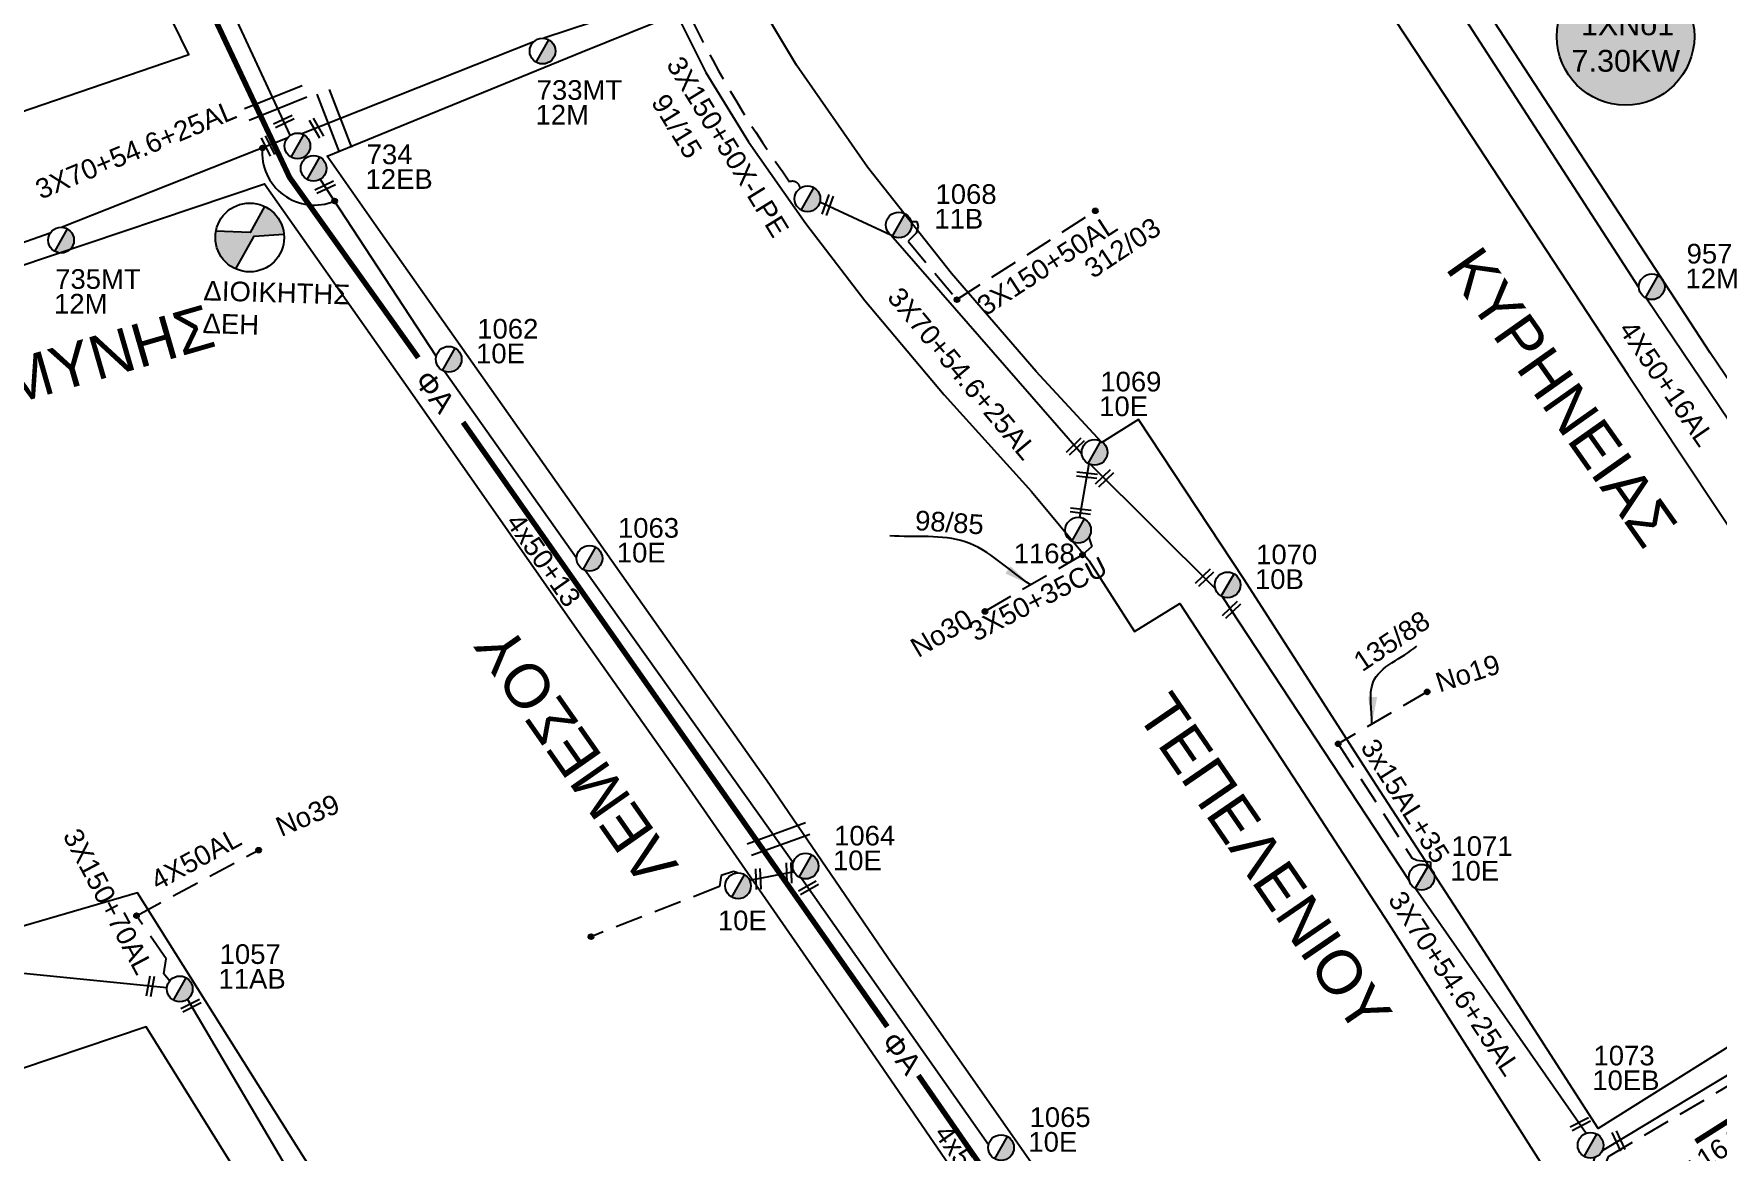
# Model space of a CAD drawing. Header units: millimetres. Extents: x 645 to 3057, y 900 to 1793.
# Drawn here: x 1783.8 to 1938, y 1557 to 1659.4 of the extents above; entities that cross this region are included whole.
import ezdxf

# ---------------------------------------------------------------- set-up
doc = ezdxf.new("R2010")
doc.units = ezdxf.units.MM
doc.linetypes.add('DASHED', pattern=[19.05, 12.7, -6.35])
for name, color, linetype in [('Άγνωστα', 7, 'Continuous'), ('Γέφυρες Εναέριου Δικτύου', 7, 'Continuous'), ('Γυμνά εναέρια ΧΤ (3Φ)   3x50+35CU', 7, 'Continuous'), ('Γυμνά εναέρια ΧΤ και ΦΟΠ (3Φ)   4x50+16AL', 7, 'Continuous'), ('Επιγραφές - Σχήματα', 7, 'Continuous'), ('Καλώδια ΧΤ   3x150+50AL', 7, 'DASHED'), ('Καλώδια ΧΤ   3x150AL+50XLPE', 7, 'DASHED'), ('Μηχανική τομή', 7, 'Continuous'), ('Στύλος ΦΜ', 7, 'Continuous'), ('Στύλος ΦΜ @ 1', 7, 'Continuous'), ('Συνδέσεις', 7, 'Continuous'), ('Συνεστραμμένα ΧΤ   3x70+54.6+25 AL', 7, 'SYN_LINE'), ('Τομή', 7, 'Continuous'), ('Υπόβαθρο ΔΕΗ', 7, 'Continuous'), ('Υπόγεια καλώδια Δικτύου ΧΤ και Παρ. ΧΤ - 3X150+70 AL', 7, 'DASHED'), ('Υπόγεια καλώδια Παροχών ΧΤ   4x50AL', 7, 'DASHED'), ('Χώρος', 7, 'Continuous')]:
    doc.layers.add(name, color=color, linetype=linetype)
doc.styles.get("Standard").update_dxf_attribs({"font": 'arial.ttf'})
doc.linetypes.add('SYN_LINE', pattern='A,0.5,-0.0001,["/\\/\\/\\/",Standard,S=0.1,R=0,X=0,Y=-0.05],-0.25', length=0.7501)
doc.dimstyles.new('ISO-25', dxfattribs={"dimtxt": 2.5, "dimasz": 2.5, "dimexe": 1.25, "dimexo": 0.625, "dimtad": 1, "dimtxsty": 'Standard', "dimcen": 2.5, "dimadec": 0, "dimazin": 0, "dimtfac": 1, "dimtmove": 0, "dimatfit": 3, "dimfxl": 1, "dimarcsym": 0})

# ---------------------------------------------------------------- blocks, each defined once
blk = doc.blocks.new('ΥΠΑΡΧΩΝ ΤΣΙΜΕΝΤΕΝΙΟΣ ΣΤΥΛΟΣ')
at = {"layer": 'Στύλος ΦΜ'}
blk.add_hatch(color=256, dxfattribs=at).paths.add_polyline_path([(-1.29, -2.28, 0.574793), (2.62, 0, 0.268822), (1.3, 2.27)])
blk.add_line((-1.29, -2.28), (1.3, 2.27), dxfattribs=at)
blk.add_circle((0, 0), 2.62, dxfattribs=at)
at = {"layer": 'Στύλος ΦΜ', "flags": 4}
for tag, p in [('ΑΡΙΘΜΟΣ', (-4.68, 8.05)), ('ΤΥΠΟΣ', (-4.91, 3.03))]:
    blk.add_attdef(tag, p, '', height=4, dxfattribs=at)
blk = doc.blocks.new('ΜΗΧΑΝΙΚΗ ΤΟΜΗ')
at = {"layer": 'Μηχανική τομή', "ltscale": 40}
for p, q in [((-1.89, 0.78), (1.89, 0.78)), ((1.89, 0), (-1.89, 0))]:
    blk.add_line(p, q, dxfattribs=at)
blk = doc.blocks.new('ΤΟΜΗ')
at = {"layer": 'Τομή', "ltscale": 40}
for p, q in [((-5.68, 0), (5.68, 0)), ((5.68, -2.33), (-5.68, -2.33))]:
    blk.add_line(p, q, dxfattribs=at)
blk = doc.blocks.new('_ΣΥΝΔΕΣΗ')
at = {"layer": 'Συνδέσεις', "linetype": 'SYN_LINE', "ltscale": 40}
blk.add_hatch(color=256, dxfattribs=at).paths.add_polyline_path([(0.5, -0.01, 1), (-0.5, -0.01, 1)])
at = {"layer": 'Συνδέσεις'}
blk.add_circle((0, -0.01), 0.5, dxfattribs=at)
blk = doc.blocks.new('ΧΩΡΟΣ')
at = {"layer": 'Χώρος', "ltscale": 40, "true_color": 0xff4747}
blk.add_hatch(color=13, dxfattribs=at).paths.add_polyline_path([(12.17, -0.19, 1), (-13.03, -0.19, 1)])
at = {"layer": 'Χώρος', "ltscale": 40}
blk.add_circle((-0.43, -0.19), 12.6, dxfattribs=at)
at = {"layer": 'Χώρος', "ltscale": 30, "insert": (-3.14, 9.64), "char_height": 5.4, "width": 408.8913, "attachment_point": 1}
blk.add_mtext('Φ', dxfattribs=at)
at = {"layer": 'Χώρος', "ltscale": 40}
blk.add_attdef('ΑΡΙΘΜΟΣ_001', (-5.24, -3.99), '', height=5.4, dxfattribs=at)

msp = doc.modelspace()

# ---------------------------------------------------------------- hatches: boundary and pattern name
at = {"layer": 'Επιγραφές - Σχήματα'}
msp.add_hatch(color=1, dxfattribs=at).paths.add_polyline_path([(1802.2961, 1637.81745), (1803.97499, 1640.80028), (1806.71839, 1641.00518, 0.261448412), (1804.94798, 1643.5276), (1803.61386, 1641.16125), (1800.49316, 1641.2766, 0.046953163), (1800.43788, 1640.68922, 0.295315005)])

# ---------------------------------------------------------------- linework, layer by layer
at = {"layer": 'Άγνωστα', "color": 173}
for points in [[(1820.65979, 1629.81428), (1810.04815, 1646.02165)], [(1833.51483, 1611.3189), (1821.42684, 1628.42509)], [(1853.34871, 1583.445), (1834.29427, 1610.20129)]]:
    msp.add_lwpolyline(points, dxfattribs=at)
at = {"layer": 'Άγνωστα', "color": 30, "linetype": 'DASHED', "ltscale": 0.2}
for points in [[(1911.40106, 1599.08479), (1903.24865, 1594.33374), (1910.00609, 1583.88664), (1910.45992, 1583.6689), (1911.6988, 1583.52677), (1911.71515, 1582.95403)], [(1926.71827, 1556.44364), (1926.54189, 1555.75223), (1927.16708, 1555.43086), (1927.73869, 1555.78795), (1928.00662, 1556.55566), (1950.9096, 1570.0529), (1964.78646, 1580.5518)]]:
    msp.add_lwpolyline(points, dxfattribs=at)
at = {"layer": 'Άγνωστα', "color": 27, "linetype": 'DASHED', "ltscale": 0.2}
msp.add_lwpolyline([(1848.25226, 1582.50157), (1847.87767, 1582.64906), (1846.7392, 1582.25732), (1846.58989, 1581.24998), (1834.83853, 1576.67067)], dxfattribs=at)
at = {"layer": 'Άγνωστα', "color": 27}
for points in [[(1853.42328, 1582.61816), (1849.36154, 1581.82606)], [(1854.1115, 1582.01318), (1871.23647, 1557.62932)]]:
    msp.add_lwpolyline(points, dxfattribs=at)
at = {"layer": 'Άγνωστα', "color": 85}
for points in [[(1796.00398, 1571.99864), (1777.05143, 1573.88341)], [(1813.04761, 1545.19314), (1797.88566, 1570.94791)]]:
    msp.add_lwpolyline(points, dxfattribs=at)
at = {"layer": 'Γέφυρες Εναέριου Δικτύου'}
msp.add_arc((1809.51257, 1648.43881), 4.78265, 174.6914651, 292.6606952, dxfattribs=at)
at = {"layer": 'Γυμνά εναέρια ΧΤ (3Φ)   3x50+35CU', "color": 30, "linetype": 'DASHED', "ltscale": 0.2}
msp.add_lwpolyline([(1880.41311, 1613.23405), (1880.68862, 1612.39237), (1879.83994, 1611.63246), (1870.90617, 1606.4567)], dxfattribs=at)
at = {"layer": 'Γυμνά εναέρια ΧΤ και ΦΟΠ (3Φ)   4x50+16AL', "color": 6}
msp.add_lwpolyline([(1807.29806, 1650.05131), (1795.01447, 1676.47673)], dxfattribs=at)
at = {"layer": 'Γυμνά εναέρια ΧΤ και ΦΟΠ (3Φ)   4x50+16AL', "color": 1}
for points in [[(1930.79355, 1636.10124), (1913.97714, 1662.12498)], [(1948.23424, 1610.25773), (1931.4454, 1635.12171)]]:
    msp.add_lwpolyline(points, dxfattribs=at)
at = {"layer": 'Γυμνά εναέρια ΧΤ και ΦΟΠ (3Φ)   4x50+16AL', "color": 27}
msp.add_lwpolyline([(1927.44456, 1557.09992), (1948.35705, 1569.68933)], dxfattribs=at)
at = {"layer": 'Επιγραφές - Σχήματα', "color": 1}
for points in [[(1804.94798, 1643.5276), (1803.61386, 1641.16125), (1800.49316, 1641.2766)], [(1802.2961, 1637.81745), (1803.97499, 1640.80028), (1806.71839, 1641.00518)]]:
    msp.add_lwpolyline(points, dxfattribs=at)
msp.add_circle((1803.58608, 1640.68922), 3.1482, dxfattribs=at)
at = {"layer": 'Καλώδια ΧΤ   3x150+50AL', "color": 30, "ltscale": 0.2}
msp.add_lwpolyline([(1864.14507, 1642.16078), (1864.67419, 1642.14435), (1864.79902, 1641.69519), (1864.59929, 1641.09631), (1863.86282, 1640.36018), (1868.34523, 1634.99993), (1881.01893, 1643.13668)], dxfattribs=at)
at = {"layer": 'Καλώδια ΧΤ   3x150AL+50XLPE', "color": 30, "linetype": 'DASHED', "ltscale": 0.2}
for centre, radius, start, end in [((1937.26618, 1706.88115), 104.0598, 206.27861, 215.947288), ((1853.26702, 1645.11171), 0.72417, 6.8452123, 109.625262)]:
    msp.add_arc(centre, radius, start, end, dxfattribs=at)
at = {"layer": 'Συνεστραμμένα ΧΤ   3x70+54.6+25 AL', "color": 30, "ltscale": 20}
for points in [[(1846.47256, 1664.21197), (1830.51236, 1658.9263)], [(1829.59301, 1658.6139), (1808.34809, 1650.18122)], [(1879.77696, 1620.85156), (1862.28471, 1640.91104), (1855.78693, 1643.91053)], [(1891.9939, 1608.56497), (1880.59847, 1619.88793)], [(1909.75058, 1581.82038), (1892.64983, 1607.80199)], [(1910.35595, 1581.06312), (1925.96497, 1558.67501)]]:
    msp.add_lwpolyline(points, dxfattribs=at)
at = {"layer": 'Συνεστραμμένα ΧΤ   3x70+54.6+25 AL', "color": 173, "ltscale": 20}
for points in [[(1807.00612, 1649.77332), (1786.3938, 1641.62208)], [(1785.31669, 1641.08252), (1758.3532, 1631.59531)]]:
    msp.add_lwpolyline(points, dxfattribs=at)
at = {"layer": 'Συνεστραμμένα ΧΤ   3x70+54.6+25 AL', "color": 30, "ltscale": 5}
msp.add_lwpolyline([(1880.41227, 1619.96286), (1879.55094, 1615.06577)], dxfattribs=at)
at = {"layer": 'Υπόβαθρο ΔΕΗ'}
for points in [[(1754.74309, 1642.65049), (1798.0073, 1657.45693), (1787.85231, 1678.21509), (1776.65453, 1704.31294)], [(1901.94765, 1684.27725), (1937.27363, 1703.12443), (1942.22004, 1692.48768), (1954.78236, 1667.12255), (1962.94152, 1650.10523), (1972.35115, 1653.02116), (1999.81252, 1609.90662), (2002.01801, 1606.41846), (1978.3689, 1591.51981), (1967.80771, 1584.96031), (1956.86006, 1601.26404), (1937.32229, 1630.13871), (1913.90482, 1666.05014), (1901.94765, 1684.27725)], [(1836.08053, 1502.49835), (1820.42154, 1526.85299), (1801.64161, 1556.29496), (1794.11144, 1568.41621), (1782.68425, 1564.55421), (1760.51292, 1554.7889), (1750.24893, 1549.56252), (1763.56269, 1528.88019), (1774.21269, 1514.62986), (1788.93961, 1496.57214), (1796.66377, 1487.08098), (1802.13455, 1481.15444), (1815.70776, 1489.55967), (1829.66821, 1498.27247), (1836.08053, 1502.49835)]]:
    msp.add_lwpolyline(points, dxfattribs=at)
at = {"layer": 'Υπόβαθρο ΔΕΗ', "color": 85, "const_width": 0.5}
for points in [[(1819.01931, 1629.67852), (1807.23282, 1646.19289), (1794.73127, 1672.72232), (1787.4391, 1688.6301)], [(1861.96439, 1568.42864), (1823.11818, 1623.77287)], [(1967.77359, 1578.10946), (1935.9894, 1557.90098)], [(1864.81197, 1563.97026), (1889.43202, 1528.43343)]]:
    msp.add_lwpolyline(points, dxfattribs=at)
at = {"layer": 'Υπόβαθρο ΔΕΗ'}
for points in [[(1954.81252, 1590.59429), (1961.3714, 1580.8452), (1953.5239, 1575.70103), (1927.05656, 1559.09807), (1915.72234, 1576.68856), (1906.70962, 1590.59429), (1894.64551, 1609.37349), (1884.96057, 1624.02856), (1881.59916, 1621.91986), (1875.6067, 1628.42928), (1867.85585, 1637.37818), (1860.14578, 1647.11376), (1853.66482, 1656.48168), (1849.31783, 1663.73216), (1879.62789, 1675.60682), (1894.63315, 1681.58618), (1913.00259, 1653.68533), (1929.77698, 1628.13902), (1940.44604, 1612.04541)], [(1899.57487, 1590.59429), (1907.8938, 1577.8454), (1921.96649, 1555.71672), (1908.59853, 1547.26961), (1889.50972, 1535.37804), (1875.5451, 1555.4213), (1862.40464, 1574.16131), (1851.18851, 1590.59429), (1838.82628, 1608.11587), (1826.11047, 1626.17497), (1815.36119, 1641.40869), (1810.6772, 1648.14267), (1818.6518, 1651.38808), (1834.03332, 1657.67667), (1842.66844, 1661.17742), (1845.36287, 1655.80176), (1849.25972, 1649.43673), (1854.49889, 1641.97712), (1859.89502, 1634.9307), (1867.16408, 1626.29714), (1875.1559, 1617.41737), (1880.44198, 1611.08301), (1884.58669, 1604.6011), (1888.74174, 1607.16458)], [(1843.57615, 1590.59429), (1858.80326, 1568.6364), (1871.11342, 1550.70512), (1884.29612, 1532.20289), (1857.93277, 1515.67283), (1841.13335, 1505.69736), (1835.13664, 1515.10452), (1831.94558, 1519.55347), (1821.83005, 1535.52702), (1807.85754, 1557.50721), (1793.30884, 1580.67836), (1776.93411, 1575.92637), (1772.1154, 1590.59429), (1766.60295, 1607.28009), (1758.98967, 1630.21501), (1782.24378, 1637.96836), (1804.92295, 1645.60027), (1818.27394, 1626.65394), (1833.32434, 1605.14441)]]:
    msp.add_lwpolyline(points, close=True, dxfattribs=at)
at = {"layer": 'Υπόγεια καλώδια Δικτύου ΧΤ και Παρ. ΧΤ - 3X150+70 AL', "color": 85, "ltscale": 0.2}
msp.add_lwpolyline([(1796.25131, 1572.61703), (1795.71904, 1573.26361), (1795.93666, 1574.63395), (1793.21641, 1578.59273)], dxfattribs=at)
at = {"layer": 'Υπόγεια καλώδια Παροχών ΧΤ   4x50AL', "color": 85, "ltscale": 0.2}
msp.add_lwpolyline([(1793.21641, 1578.59273), (1804.40063, 1584.59716)], dxfattribs=at)

# ---------------------------------------------------------------- block references
at = {"layer": 'Μηχανική τομή'}
for p, xscale, yscale, zscale, rotation in [((1806.6246, 1651.50011), 0.5000000000000103, 0.5000000000000103, 0.5000000000000103, 205.2105406037671), ((1809.86646, 1650.78391), 0.5000000000000017, 0.5000000000000017, 0.5000000000000017, 119.4076368991258), ((1805.42546, 1649.14824), 0.5000000000000886, 0.5000000000000886, 0.5000000000000886, 116.5749526732021), ((1810.40892, 1645.47064), 0.5000000000000103, 0.5000000000000103, 0.5000000000000103, 205.2105406037671), ((1856.31595, 1643.72486), 0.4999999999999218, 0.4999999999999218, 0.4999999999999218, 250.1678950382605), ((1879.03946, 1621.6973), 0.4999999999999218, 0.4999999999999218, 0.4999999999999218, 224.0158755147083), ((1880.26473, 1619.12404), 0.5000000000000302, 0.5000000000000302, 0.5000000000000302, 173.122879632613), ((1881.71557, 1618.77793), 0.4999999999999218, 0.4999999999999218, 0.4999999999999218, 224.0158755147083), ((1879.6857, 1615.83194), 0.5000000000000302, 0.5000000000000302, 0.5000000000000302, 173.122879632613), ((1890.86892, 1609.68279), 0.4999999999999218, 0.4999999999999218, 0.4999999999999218, 224.0158755147083), ((1893.34149, 1606.72499), 0.4999999999999218, 0.4999999999999218, 0.4999999999999218, 224.0158755147083), ((1852.77028, 1582.49082), 0.4999999999998717, 0.4999999999998717, 0.4999999999998717, 272.4291208500137), ((1849.957, 1581.94218), 0.4999999999998717, 0.4999999999998717, 0.4999999999998717, 272.4291208500137), ((1854.83681, 1580.98041), 0.4999999999998874, 0.4999999999998874, 0.4999999999998874, 29.59005513088809), ((1794.28745, 1572.16935), 0.4999999999998402, 0.4999999999998402, 0.4999999999998402, 259.6991251162088), ((1798.13045, 1570.5321), 0.4999999999999849, 0.4999999999999849, 0.4999999999999849, 207.1176035772958), ((1925.50626, 1559.33293), 0.4999999999999995, 0.4999999999999995, 0.4999999999999995, 27.38385745192707), ((1928.74139, 1557.88061), 0.4999999999999802, 0.4999999999999802, 0.4999999999999802, 294.3335332513532)]:
    msp.add_blockref('ΜΗΧΑΝΙΚΗ ΤΟΜΗ', p, dxfattribs=dict(at, xscale=xscale, yscale=yscale, zscale=zscale, rotation=rotation))
at = {"layer": 'Στύλος ΦΜ @ 1', "ltscale": 40}
ref = msp.add_blockref('ΥΠΑΡΧΩΝ ΤΣΙΜΕΝΤΕΝΙΟΣ ΣΤΥΛΟΣ', (1830.39793, 1657.7541), dxfattribs=dict(at, xscale=0.4499999999998181, yscale=0.4499999999998181, zscale=0.4499999999998181))
ref.add_attrib('ΤΥΠΟΣ', '12M', (1829.75453, 1651.03183), dxfattribs={"layer": 'Στύλος ΦΜ', "height": 1.8, "flags": 4})
ref.add_attrib('ΑΡΙΘΜΟΣ', '733MT', (1829.86108, 1653.29412), dxfattribs={"layer": 'Στύλος ΦΜ', "height": 1.8, "flags": 4})
at = {"layer": 'Στύλος ΦΜ @ 1', "ltscale": 40, "xscale": 0.4499999999998181, "yscale": 0.4499999999998181, "zscale": 0.4499999999998181}
for p in [(1807.95228, 1649.07195), (1854.65245, 1644.22693)]:
    msp.add_blockref('ΥΠΑΡΧΩΝ ΤΣΙΜΕΝΤΕΝΙΟΣ ΣΤΥΛΟΣ', p, dxfattribs=at)
at = {"layer": 'Στύλος ΦΜ @ 1', "ltscale": 40}
ref = msp.add_blockref('ΥΠΑΡΧΩΝ ΤΣΙΜΕΝΤΕΝΙΟΣ ΣΤΥΛΟΣ', (1809.42951, 1647.02386), dxfattribs=dict(at, xscale=0.4499999999998181, yscale=0.4499999999998181, zscale=0.4499999999998181))
ref.add_attrib('ΤΥΠΟΣ', '12EB', (1814.18557, 1645.14204), dxfattribs={"layer": 'Στύλος ΦΜ', "height": 1.8, "flags": 4})
ref.add_attrib('ΑΡΙΘΜΟΣ', '734', (1814.29212, 1647.40433), dxfattribs={"layer": 'Στύλος ΦΜ', "height": 1.8, "flags": 4})
ref = msp.add_blockref('ΥΠΑΡΧΩΝ ΤΣΙΜΕΝΤΕΝΙΟΣ ΣΤΥΛΟΣ', (1863.01273, 1641.83685), dxfattribs=dict(at, xscale=0.4499999999998181, yscale=0.4499999999998181, zscale=0.4499999999998181))
ref.add_attrib('ΤΥΠΟΣ', '11B', (1866.27298, 1641.50232), dxfattribs={"layer": 'Στύλος ΦΜ', "height": 1.8, "flags": 4})
ref.add_attrib('ΑΡΙΘΜΟΣ', '1068', (1866.37953, 1643.76461), dxfattribs={"layer": 'Στύλος ΦΜ', "height": 1.8, "flags": 4})
ref = msp.add_blockref('ΥΠΑΡΧΩΝ ΤΣΙΜΕΝΤΕΝΙΟΣ ΣΤΥΛΟΣ', (1786.30854, 1640.4474), dxfattribs=dict(at, xscale=0.4499999999998181, yscale=0.4499999999998181, zscale=0.4499999999998181))
ref.add_attrib('ΤΥΠΟΣ', '12M', (1785.66515, 1633.72513), dxfattribs={"layer": 'Στύλος ΦΜ', "height": 1.8, "flags": 4})
ref.add_attrib('ΑΡΙΘΜΟΣ', '735MT', (1785.77169, 1635.98742), dxfattribs={"layer": 'Στύλος ΦΜ', "height": 1.8, "flags": 4})
ref = msp.add_blockref('ΥΠΑΡΧΩΝ ΤΣΙΜΕΝΤΕΝΙΟΣ ΣΤΥΛΟΣ', (1931.9689, 1636.17674), dxfattribs=dict(at, xscale=0.4499999999998181, yscale=0.4499999999998181, zscale=0.4499999999998181))
ref.add_attrib('ΤΥΠΟΣ', '12M', (1935.04911, 1636.04598), dxfattribs={"layer": 'Στύλος ΦΜ', "height": 1.8, "flags": 4})
ref.add_attrib('ΑΡΙΘΜΟΣ', '957', (1935.15566, 1638.30827), dxfattribs={"layer": 'Στύλος ΦΜ', "height": 1.8, "flags": 4})
ref = msp.add_blockref('ΥΠΑΡΧΩΝ ΤΣΙΜΕΝΤΕΝΙΟΣ ΣΤΥΛΟΣ', (1821.80528, 1629.5404), dxfattribs=dict(at, xscale=0.4499999999998181, yscale=0.4499999999998181, zscale=0.4499999999998181))
ref.add_attrib('ΤΥΠΟΣ', '10E', (1824.30929, 1629.16924), dxfattribs={"layer": 'Στύλος ΦΜ', "height": 1.8, "flags": 4})
ref.add_attrib('ΑΡΙΘΜΟΣ', '1062', (1824.41584, 1631.43153), dxfattribs={"layer": 'Στύλος ΦΜ', "height": 1.8, "flags": 4})
ref = msp.add_blockref('ΥΠΑΡΧΩΝ ΤΣΙΜΕΝΤΕΝΙΟΣ ΣΤΥΛΟΣ', (1880.94347, 1621.01403), dxfattribs=dict(at, xscale=0.4499999999998181, yscale=0.4499999999998181, zscale=0.4499999999998181))
ref.add_attrib('ΤΥΠΟΣ', '10E', (1881.36442, 1624.33292), dxfattribs={"layer": 'Στύλος ΦΜ', "height": 1.8, "flags": 4})
ref.add_attrib('ΑΡΙΘΜΟΣ', '1069', (1881.47096, 1626.59521), dxfattribs={"layer": 'Στύλος ΦΜ', "height": 1.8, "flags": 4})
ref = msp.add_blockref('ΥΠΑΡΧΩΝ ΤΣΙΜΕΝΤΕΝΙΟΣ ΣΤΥΛΟΣ', (1834.69256, 1611.30967), dxfattribs=dict(at, xscale=0.4499999999998181, yscale=0.4499999999998181, zscale=0.4499999999998181))
ref.add_attrib('ΤΥΠΟΣ', '10E', (1837.19658, 1610.93851), dxfattribs={"layer": 'Στύλος ΦΜ', "height": 1.8, "flags": 4})
ref.add_attrib('ΑΡΙΘΜΟΣ', '1063', (1837.30313, 1613.2008), dxfattribs={"layer": 'Στύλος ΦΜ', "height": 1.8, "flags": 4})
ref = msp.add_blockref('ΥΠΑΡΧΩΝ ΤΣΙΜΕΝΤΕΝΙΟΣ ΣΤΥΛΟΣ', (1879.43727, 1613.8935), dxfattribs=dict(at, xscale=0.4499999999998181, yscale=0.4499999999998181, zscale=0.4499999999998181))
ref.add_attrib('ΤΥΠΟΣ', '1168', (1873.53948, 1610.86223), dxfattribs={"layer": 'Στύλος ΦΜ', "height": 1.8, "flags": 4})
ref = msp.add_blockref('ΥΠΑΡΧΩΝ ΤΣΙΜΕΝΤΕΝΙΟΣ ΣΤΥΛΟΣ', (1893.12939, 1608.8777), dxfattribs=dict(at, xscale=0.4499999999998181, yscale=0.4499999999998181, zscale=0.4499999999998181))
ref.add_attrib('ΤΥΠΟΣ', '10B', (1895.63341, 1608.50654), dxfattribs={"layer": 'Στύλος ΦΜ', "height": 1.8, "flags": 4})
ref.add_attrib('ΑΡΙΘΜΟΣ', '1070', (1895.73996, 1610.76882), dxfattribs={"layer": 'Στύλος ΦΜ', "height": 1.8, "flags": 4})
ref = msp.add_blockref('ΥΠΑΡΧΩΝ ΤΣΙΜΕΝΤΕΝΙΟΣ ΣΤΥΛΟΣ', (1854.48374, 1583.13058), dxfattribs=dict(at, xscale=0.4499999999998181, yscale=0.4499999999998181, zscale=0.4499999999998181))
ref.add_attrib('ΤΥΠΟΣ', '10E', (1856.98775, 1582.75941), dxfattribs={"layer": 'Στύλος ΦΜ', "height": 1.8, "flags": 4})
ref.add_attrib('ΑΡΙΘΜΟΣ', '1064', (1857.0943, 1585.0217), dxfattribs={"layer": 'Στύλος ΦΜ', "height": 1.8, "flags": 4})
ref = msp.add_blockref('ΥΠΑΡΧΩΝ ΤΣΙΜΕΝΤΕΝΙΟΣ ΣΤΥΛΟΣ', (1910.89167, 1582.112), dxfattribs=dict(at, xscale=0.4499999999998181, yscale=0.4499999999998181, zscale=0.4499999999998181))
ref.add_attrib('ΤΥΠΟΣ', '10E', (1913.51854, 1581.80379), dxfattribs={"layer": 'Στύλος ΦΜ', "height": 1.8, "flags": 4})
ref.add_attrib('ΑΡΙΘΜΟΣ', '1071', (1913.62509, 1584.06607), dxfattribs={"layer": 'Στύλος ΦΜ', "height": 1.8, "flags": 4})
ref = msp.add_blockref('ΥΠΑΡΧΩΝ ΤΣΙΜΕΝΤΕΝΙΟΣ ΣΤΥΛΟΣ', (1848.29585, 1581.3246), dxfattribs=dict(at, xscale=0.4499999999998181, yscale=0.4499999999998181, zscale=0.4499999999998181))
ref.add_attrib('ΤΥΠΟΣ', '10E', (1846.4494, 1577.25304), dxfattribs={"layer": 'Στύλος ΦΜ', "height": 1.8, "flags": 4})
ref = msp.add_blockref('ΥΠΑΡΧΩΝ ΤΣΙΜΕΝΤΕΝΙΟΣ ΣΤΥΛΟΣ', (1797.17657, 1571.8883), dxfattribs=dict(at, xscale=0.4499999999998181, yscale=0.4499999999998181, zscale=0.4499999999998181))
ref.add_attrib('ΤΥΠΟΣ', '11AB', (1800.72378, 1571.91196), dxfattribs={"layer": 'Στύλος ΦΜ', "height": 1.8, "flags": 4})
ref.add_attrib('ΑΡΙΘΜΟΣ', '1057', (1800.83033, 1574.17425), dxfattribs={"layer": 'Στύλος ΦΜ', "height": 1.8, "flags": 4})
ref = msp.add_blockref('ΥΠΑΡΧΩΝ ΤΣΙΜΕΝΤΕΝΙΟΣ ΣΤΥΛΟΣ', (1926.3632, 1557.56661), dxfattribs=dict(at, xscale=0.4499999999998181, yscale=0.4499999999998181, zscale=0.4499999999998181))
ref.add_attrib('ΤΥΠΟΣ', '10EB', (1926.52386, 1562.62319), dxfattribs={"layer": 'Στύλος ΦΜ', "height": 1.8, "flags": 4})
ref.add_attrib('ΑΡΙΘΜΟΣ', '1073', (1926.63041, 1564.88547), dxfattribs={"layer": 'Στύλος ΦΜ', "height": 1.8, "flags": 4})
ref = msp.add_blockref('ΥΠΑΡΧΩΝ ΤΣΙΜΕΝΤΕΝΙΟΣ ΣΤΥΛΟΣ', (1872.3818, 1557.35478), dxfattribs=dict(at, xscale=0.4499999999998181, yscale=0.4499999999998181, zscale=0.4499999999998181))
ref.add_attrib('ΤΥΠΟΣ', '10E', (1874.88581, 1556.98362), dxfattribs={"layer": 'Στύλος ΦΜ', "height": 1.8, "flags": 4})
ref.add_attrib('ΑΡΙΘΜΟΣ', '1065', (1874.99236, 1559.24591), dxfattribs={"layer": 'Στύλος ΦΜ', "height": 1.8, "flags": 4})
at = {"layer": 'Συνδέσεις', "xscale": 0.4499999999998181, "yscale": 0.4499999999998181, "zscale": 0.4499999999998181}
for p in [(1804.75188, 1648.8865), (1811.35664, 1644.03058), (1881.01893, 1643.13668), (1868.34523, 1634.99993), (1879.83994, 1611.63246), (1870.90617, 1606.4567), (1911.40106, 1599.08479), (1903.24865, 1594.33374), (1804.40063, 1584.59716), (1793.21641, 1578.59273), (1834.83853, 1576.67067)]:
    msp.add_blockref('_ΣΥΝΔΕΣΗ', p, dxfattribs=at)
at = {"layer": 'Τομή'}
for p, xscale, yscale, zscale, rotation in [((1806.17492, 1652.46751), 0.500000000000227, 0.500000000000227, 0.500000000000227, 201.8653380363454), ((1811.87581, 1651.58147), 0.5000000000001961, 0.5000000000001961, 0.5000000000001961, 290.9757931268363), ((1852.1984, 1585.06027), 0.5000000000001967, 0.5000000000001967, 0.5000000000001967, 199.9613570576459)]:
    msp.add_blockref('ΤΟΜΗ', p, dxfattribs=dict(at, xscale=xscale, yscale=yscale, zscale=zscale, rotation=rotation))
at = {"layer": 'Χώρος'}
ref = msp.add_blockref('ΧΩΡΟΣ', (1929.78115, 1659.19315), dxfattribs=dict(at, xscale=0.5, yscale=0.5, zscale=0.5))
ref.add_attrib('ΑΡΙΘΜΟΣ_001', '1ΧΝο1', (1925.47738, 1659.21004), dxfattribs={"ltscale": 40, "height": 2})
ref.add_attrib('ΑΡΙΘΜΟΣ_002', '7.30ΚW', (1924.62472, 1655.86852), dxfattribs={"ltscale": 40, "height": 2})

# ---------------------------------------------------------------- texts
at = {"layer": 'Γυμνά εναέρια ΧΤ (3Φ)   3x50+35CU', "color": 7, "insert": (1869.23255, 1605.24347), "char_height": 1.8, "width": 168.3717627, "attachment_point": 1, "rotation": 27.258529}
msp.add_mtext('3X50+35CU', dxfattribs=at)
at = {"layer": 'Γυμνά εναέρια ΧΤ και ΦΟΠ (3Φ)   4x50+16AL', "color": 7, "char_height": 1.8, "width": 168.3717627, "attachment_point": 1}
for insert, rotation in [((1930.35143, 1633.28298), 304.4514688), ((1929.67619, 1552.85796), 32.7227518)]:
    msp.add_mtext('4X50+16AL', dxfattribs=dict(at, insert=insert, rotation=rotation))
at = {"layer": 'Επιγραφές - Σχήματα', "color": 7, "char_height": 1.8, "width": 168.3717627, "attachment_point": 1}
for s, insert, rotation in [('312/03', (1879.80029, 1638.36773), 33.7665335), ('98/85', (1864.57613, 1615.69928), 356.2503785), ('4x50+13', (1828.43568, 1615.65215), 305.1083868), ('No30', (1863.87383, 1603.7135), 30.6562195), ('135/88', (1904.45031, 1602.35953), 33.7665335), ('No19', (1911.97792, 1600.7241), 17.938188), ('3x15AL+35', (1906.76244, 1594.99851), 302.1290936), ('No39', (1805.75988, 1587.44178), 23.0379353), ('4x50+13', (1867.65213, 1559.6765), 305.1083868)]:
    msp.add_mtext(s, dxfattribs=dict(at, insert=insert, rotation=rotation))
at = {"layer": 'Επιγραφές - Σχήματα', "width": 69.9753744, "attachment_point": 1}
for s, insert, char_height, rotation in [('ΚΥΡΗΝΕΙΑΣ', (1916.24942, 1640.19317), 4, 305.2396894), ('ΔΙΟΙΚΗΤΗΣ\\PΔΕΗ', (1799.38239, 1636.73853), 1.8, 358.3700458), ('ΕΘΝ. ΑΜΥΝΗΣ', (1762.20113, 1623.85403), 4, 16.0931493), ('ΛΕΜΕΣΟΥ', (1839.65233, 1580.90445), 4, 124.9888367), ('ΤΕΠΕΛΕΝΙΟΥ', (1887.97872, 1599.38197), 4, 304.4272737)]:
    msp.add_mtext(s, dxfattribs=dict(at, insert=insert, char_height=char_height, rotation=rotation))
at = {"layer": 'Καλώδια ΧΤ   3x150+50AL', "color": 7, "insert": (1869.97391, 1634.95953), "char_height": 1.8, "width": 168.3717627, "attachment_point": 1, "rotation": 33.0256171}
msp.add_mtext('3X150+50AL', dxfattribs=at)
at = {"layer": 'Καλώδια ΧΤ   3x150AL+50XLPE', "ltscale": 0.2, "insert": (1843.20571, 1657.47368), "char_height": 1.8, "attachment_point": 1, "rotation": 301.614155}
msp.add_mtext_dynamic_manual_height_columns('3X150+50X-LPE', width=16.6550329, gutter_width=12.5, heights=[0], dxfattribs=at)
at = {"layer": 'Καλώδια ΧΤ   3x150AL+50XLPE', "ltscale": 0.2, "insert": (1841.81935, 1654.03652), "char_height": 1.8, "width": 16.6550329, "attachment_point": 1, "rotation": 301.614155}
msp.add_mtext('91/15', dxfattribs=at)
at = {"layer": 'Συνεστραμμένα ΧΤ   3x70+54.6+25 AL', "color": 7, "char_height": 1.8, "width": 168.3717627, "attachment_point": 1}
for insert, rotation in [((1783.75723, 1645.81079), 22.6090954), ((1863.2468, 1636.32213), 309.9028403), ((1909.25722, 1581.05301), 303.4746355)]:
    msp.add_mtext('3X70+54.6+25AL', dxfattribs=dict(at, insert=insert, rotation=rotation))
at = {"layer": 'Υπόβαθρο ΔΕΗ', "char_height": 1.8, "width": 4.6964718, "attachment_point": 1, "rotation": 308.0710927}
for insert in [(1820.06193, 1628.75242), (1862.79029, 1568.17889)]:
    msp.add_mtext('{\\H1.083x;\\C85;ΦΑ}', dxfattribs=dict(at, insert=insert))
at = {"layer": 'Υπόγεια καλώδια Δικτύου ΧΤ και Παρ. ΧΤ - 3X150+70 AL', "color": 7, "insert": (1788.01723, 1586.77467), "char_height": 1.8, "width": 168.3717627, "attachment_point": 1, "rotation": 297.8590013}
msp.add_mtext('3X150+70AL', dxfattribs=at)
at = {"layer": 'Υπόγεια καλώδια Παροχών ΧΤ   4x50AL', "color": 7, "insert": (1794.29197, 1582.44082), "char_height": 1.8, "width": 168.3717627, "attachment_point": 1, "rotation": 28.6834945}
msp.add_mtext('4X50AL', dxfattribs=at)

# ---------------------------------------------------------------- leaders
at = {"layer": 'Επιγραφές - Σχήματα', "path_type": 1}
for points in [[(1875.09774, 1608.88508), (1869.1061, 1612.82067), (1862.18742, 1613.38023)], [(1906.32359, 1596.12575), (1906.4551, 1599.97591), (1910.43872, 1603.25757)]]:
    msp.add_leader(points, dimstyle='ISO-25', override={"dimgap": 0.625, "dimtad": 0}, dxfattribs=at)

doc.saveas('drawing.dxf')
